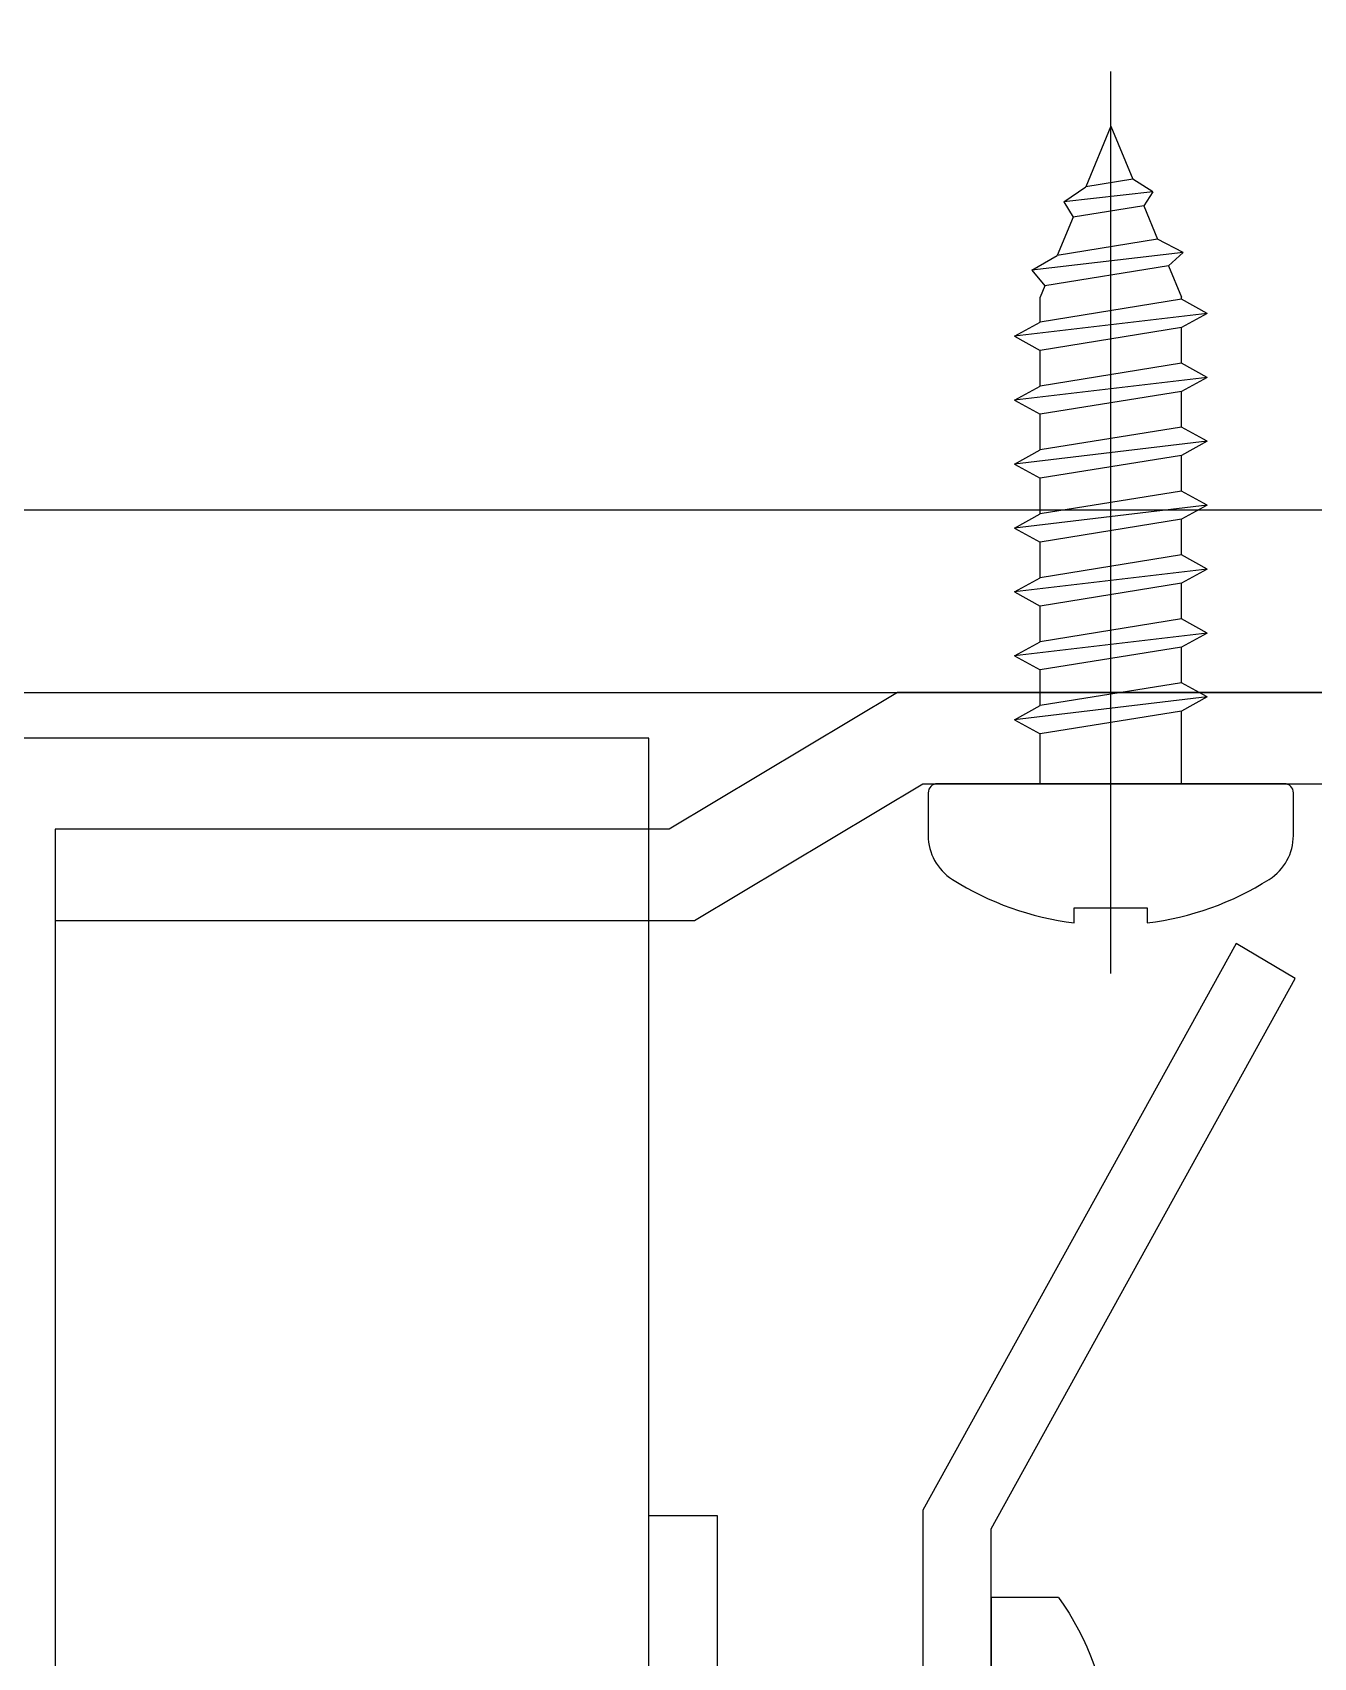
# Model space of a CAD drawing. Extents: x 198753 to 882193, y -399300 to 132460.
# Drawn here: x 346025.2 to 346081.3, y -186997.8 to -186926.6 of the extents above; entities that cross this region are included whole.
import ezdxf

# ---------------------------------------------------------------- set-up
doc = ezdxf.new("R2010")
doc.units = 0
doc.header["$LTSCALE"] = 1000
doc.header["$MEASUREMENT"] = 0
doc.linetypes.add('DASH', pattern=[0.35, 0.25, -0.1])
doc.layers.add('04-不打印_辅助线', color=165, linetype='Continuous', plot=False)
for name, color, linetype in [('A-D-金属剖线', 200, 'Continuous'), ('A-SUR_保温', 222, 'Continuous'), ('D_铝板', 181, 'Continuous'), ('钢龙骨', 173, 'Continuous')]:
    doc.layers.add(name, color=color, linetype=linetype)

# ---------------------------------------------------------------- blocks, each defined once
blk = doc.blocks.new('halksjdhasjkld')
for p, q in [((62153.88, 20893.749), (62152.779, 20891.091)), ((62153.88, 20893.749), (62154.843, 20891.424)), ((62154.843, 20891.424), (62152.779, 20891.091)), ((62155.719, 20890.883), (62154.843, 20891.424)), ((62151.829, 20890.437), (62152.779, 20891.091)), ((62155.719, 20890.883), (62151.829, 20890.437)), ((62151.829, 20890.437), (62152.229, 20889.764)), ((62155.719, 20890.883), (62155.324, 20890.263)), ((62152.229, 20889.764), (62151.536, 20888.091)), ((62155.324, 20890.263), (62152.229, 20889.764)), ((62155.324, 20890.263), (62155.93, 20888.8)), ((62155.93, 20888.8), (62151.536, 20888.091)), ((62157.045, 20888.224), (62155.93, 20888.8)), ((62157.045, 20888.224), (62150.42, 20887.439)), ((62150.42, 20887.439), (62151.536, 20888.091)), ((62156.411, 20887.638), (62150.986, 20886.763)), ((62157.045, 20888.224), (62156.411, 20887.638)), ((62156.411, 20887.638), (62156.98, 20886.265)), ((62150.42, 20887.439), (62150.986, 20886.763)), ((62150.986, 20886.763), (62150.78, 20886.265)), ((62150.78, 20885.169), (62150.78, 20886.265)), ((62156.98, 20886.169), (62150.78, 20885.169)), ((62156.98, 20886.169), (62156.98, 20886.265)), ((62158.1, 20885.549), (62156.98, 20886.169)), ((62158.1, 20885.549), (62149.66, 20884.549)), ((62158.1, 20885.549), (62156.98, 20884.93)), ((62149.66, 20884.549), (62150.78, 20885.169)), ((62156.98, 20884.93), (62150.78, 20883.93)), ((62156.98, 20883.369), (62156.98, 20884.93)), ((62149.66, 20884.549), (62150.78, 20883.93)), ((62150.78, 20882.369), (62150.78, 20883.93)), ((62156.98, 20883.369), (62150.78, 20882.369)), ((62158.1, 20882.749), (62156.98, 20883.369)), ((62158.1, 20882.749), (62149.66, 20881.749)), ((62158.1, 20882.749), (62156.98, 20882.13)), ((62149.66, 20881.749), (62150.78, 20882.369)), ((62156.98, 20882.13), (62150.78, 20881.13)), ((62156.98, 20880.569), (62156.98, 20882.13)), ((62149.66, 20881.749), (62150.78, 20881.13)), ((62150.78, 20879.569), (62150.78, 20881.13)), ((62156.98, 20880.569), (62150.78, 20879.569)), ((62158.1, 20879.949), (62156.98, 20880.569)), ((62158.1, 20879.949), (62149.66, 20878.949)), ((62158.1, 20879.949), (62156.98, 20879.33)), ((62149.66, 20878.949), (62150.78, 20879.569)), ((62156.98, 20879.33), (62150.78, 20878.33)), ((62156.98, 20877.769), (62156.98, 20879.33)), ((62149.66, 20878.949), (62150.78, 20878.33)), ((62150.78, 20876.769), (62150.78, 20878.33)), ((62156.98, 20877.769), (62150.78, 20876.769)), ((62158.1, 20877.149), (62156.98, 20877.769)), ((62158.1, 20877.149), (62149.66, 20876.149)), ((62158.1, 20877.149), (62156.98, 20876.53)), ((62149.66, 20876.149), (62150.78, 20876.769)), ((62156.98, 20876.53), (62150.78, 20875.53)), ((62156.98, 20874.969), (62156.98, 20876.53)), ((62149.66, 20876.149), (62150.78, 20875.53)), ((62150.78, 20873.969), (62150.78, 20875.53)), ((62156.98, 20874.969), (62150.78, 20873.969)), ((62158.1, 20874.349), (62156.98, 20874.969)), ((62158.1, 20874.349), (62149.66, 20873.349)), ((62158.1, 20874.349), (62156.98, 20873.73)), ((62149.66, 20873.349), (62150.78, 20873.969)), ((62149.66, 20873.349), (62150.78, 20872.73)), ((62156.98, 20873.73), (62150.78, 20872.73)), ((62156.98, 20872.169), (62156.98, 20873.73)), ((62150.78, 20871.169), (62150.78, 20872.73)), ((62156.98, 20872.169), (62150.78, 20871.169)), ((62158.1, 20871.549), (62156.98, 20872.169)), ((62158.1, 20871.549), (62149.66, 20870.549)), ((62158.1, 20871.549), (62156.98, 20870.93)), ((62149.66, 20870.549), (62150.78, 20871.169)), ((62149.66, 20870.549), (62150.78, 20869.93)), ((62156.98, 20870.93), (62150.78, 20869.93)), ((62156.98, 20869.369), (62156.98, 20870.93)), ((62150.78, 20868.369), (62150.78, 20869.93)), ((62156.98, 20869.369), (62150.78, 20868.369)), ((62158.1, 20868.749), (62156.98, 20869.369)), ((62158.1, 20868.749), (62149.66, 20867.749)), ((62149.66, 20867.749), (62150.78, 20868.369)), ((62158.1, 20868.749), (62156.98, 20868.13)), ((62149.66, 20867.749), (62150.78, 20867.13)), ((62156.98, 20868.13), (62150.78, 20867.13)), ((62156.98, 20864.949), (62156.98, 20868.13)), ((62150.78, 20864.949), (62150.78, 20867.13)), ((62150.78, 20865.569), (62150.78, 20867.13))]:
    blk.add_line(p, q)
for points in [[(62135.64, 20858.949), (62145.64, 20864.949), (62171.64, 20864.949), (62171.64, 20868.949), (62144.532, 20868.949), (62134.532, 20862.949), (62107.64, 20862.949), (62107.64, 20858.949), (62135.64, 20858.949)], [(62133.64, 20862.949), (62107.64, 20862.949), (62107.64, 19702.224)]]:
    blk.add_lwpolyline(points)
blk.add_lwpolyline([(62133.64, 19679.447), (62133.64, 20866.949), (62105.64, 20866.949, 0.414214), (62103.64, 20864.949), (62103.64, 19705.847)], format="xyb")
blk.add_lwpolyline([(62145.88, 20864.549), (62145.88, 20862.678, 0.257344), (62146.938, 20860.758, 0.110418), (62152.28, 20858.848), (62152.28, 20859.517), (62155.48, 20859.517), (62155.48, 20858.848, 0.110418), (62160.822, 20860.758, 0.257344), (62161.88, 20862.678), (62161.88, 20864.549, 0.414214), (62161.48, 20864.949), (62146.28, 20864.949, 0.414214)], format="xyb", close=True)
at = {"layer": '04-不打印_辅助线', "ltscale": 0.2}
blk.add_line((62153.88, 20856.628), (62153.88, 20896.148), dxfattribs=at)
at = {"layer": 'A-D-金属剖线'}
for p, q in [((62133.64, 20832.889), (62136.64, 20832.889)), ((62133.64, 20529.157), (62133.64, 20832.889)), ((62136.64, 20832.889), (62136.64, 20532.157))]:
    blk.add_line(p, q, dxfattribs=at)
blk.add_lwpolyline([(62546.268, 20735.157), (62546.268, 20738.157), (62148.64, 20738.157), (62148.64, 20832.303), (62161.953, 20856.421), (62159.374, 20857.954), (62145.64, 20833.127), (62145.64, 20735.157)], close=True, dxfattribs=at)
at = {"layer": 'A-SUR_保温'}
for points in [[(62151.587, 20829.303), (62148.64, 20829.303), (62148.64, 20825.143, -0.414214), (62148.44, 20824.943), (62147.05, 20824.943), (62146.536, 20825.833), (62146.022, 20824.943), (62144.45, 20824.943), (62143.936, 20825.833), (62143.422, 20824.943), (62141.85, 20824.943), (62140.858, 20819.663)], [(62151.587, 20829.303, -0.13993), (62153.814, 20823.103)]]:
    blk.add_lwpolyline(points, format="xyb", dxfattribs=at)
at = {"layer": 'A-SUR_保温', "linetype": 'DASH'}
blk.add_circle((62911.279, 20593.383), 1200, dxfattribs=at)
at = {"layer": '钢龙骨'}
for points in [[(62047.634, 20988.949), (62047.634, 20868.949), (62347.634, 20868.949), (62347.634, 20988.949)], [(62055.634, 20980.949), (62055.634, 20876.949), (62339.634, 20876.949), (62339.634, 20980.949)]]:
    blk.add_lwpolyline(points, close=True, dxfattribs=at)

msp = doc.modelspace()

# ---------------------------------------------------------------- block references
at = {"layer": 'D_铝板'}
msp.add_blockref('halksjdhasjkld', (283918.56, -207824.439), dxfattribs=at)

doc.saveas('drawing.dxf')
